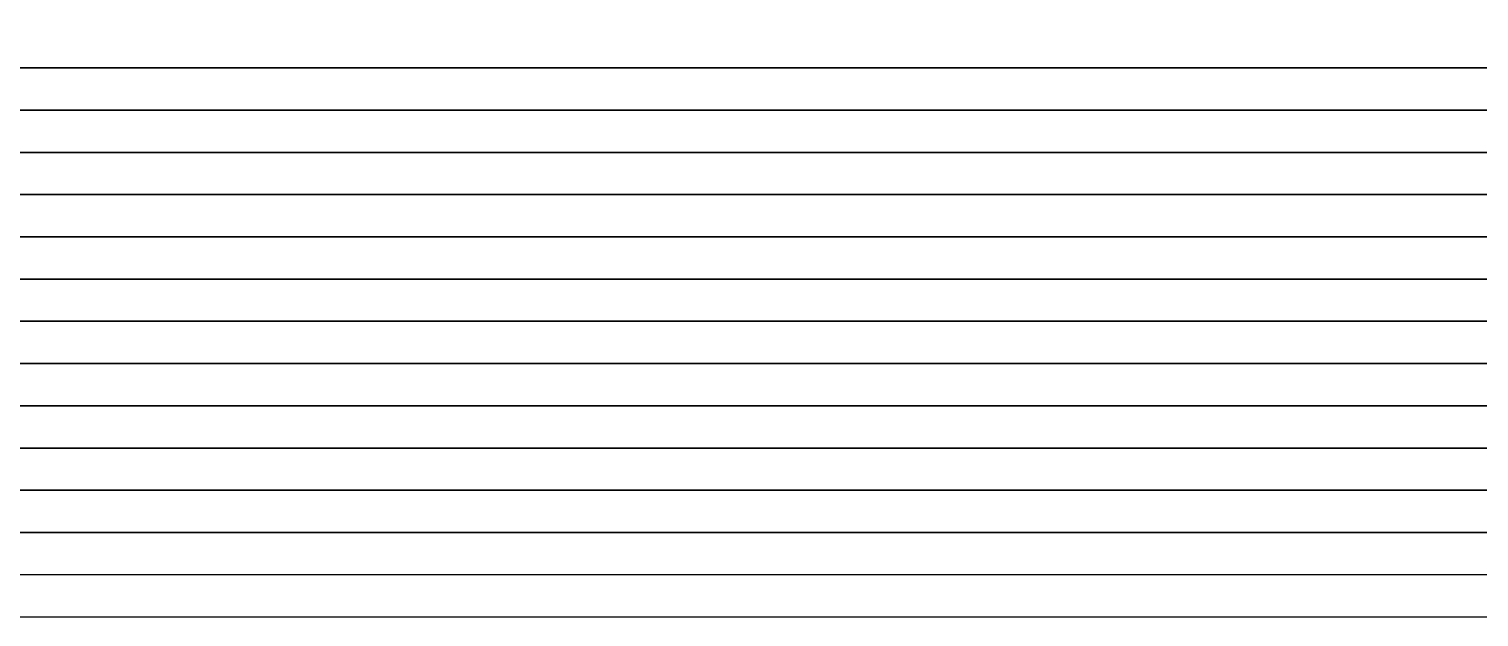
# Model space of a CAD drawing. Extents: x 0 to 841, y 0 to 594.
# Drawn here: x 697.63 to 704.35, y 97.95 to 100.67 of the extents above; entities that cross this region are included whole.
import ezdxf

# ---------------------------------------------------------------- set-up
doc = ezdxf.new("R2010")
doc.units = 0
doc.layers.add('01-LIN-025-A', color=7, linetype='Continuous')

msp = doc.modelspace()

# ---------------------------------------------------------------- linework, layer by layer
at = {"layer": '01-LIN-025-A'}
for points in [[(718.8394, 100.4913), (678.3504, 100.4913), (678.3504, 100.6874)], [(718.8394, 100.4913), (678.3504, 100.4913), (678.3504, 100.6874)], [(670.2236, 100.4913), (718.8394, 100.4913)], [(718.8394, 100.2953), (670.2236, 100.2953), (670.2236, 100.4913)], [(670.2236, 100.4913), (718.8394, 100.4913)], [(718.8394, 100.2953), (670.2236, 100.2953), (670.2236, 100.4913)], [(670.4323, 100.4913), (718.8394, 100.4913)], [(718.8394, 100.2953), (670.4323, 100.2953), (670.4323, 100.4913)], [(670.4323, 100.4913), (718.8394, 100.4913)], [(718.8394, 100.2953), (670.4323, 100.2953), (670.4323, 100.4913)], [(669.8071, 100.2953), (718.8394, 100.2953)], [(718.8394, 100.0992), (669.8071, 100.0992), (669.8071, 100.2953)], [(669.8071, 100.2953), (718.8394, 100.2953)], [(718.8394, 100.0992), (669.8071, 100.0992), (669.8071, 100.2953)], [(669.5984, 100.0992), (718.8394, 100.0992)], [(718.8394, 99.9039), (669.5984, 99.9039), (669.5984, 100.0992)], [(669.5984, 100.0992), (718.8394, 100.0992)], [(718.8394, 99.9039), (669.5984, 99.9039), (669.5984, 100.0992)], [(669.1819, 99.9039), (718.8394, 99.9039)], [(718.8394, 99.7079), (669.1819, 99.7079), (669.1819, 99.9039)], [(669.1819, 99.9039), (718.8394, 99.9039)], [(718.8394, 99.7079), (669.1819, 99.7079), (669.1819, 99.9039)], [(668.7646, 99.7079), (718.8394, 99.7079)], [(718.8394, 99.5118), (668.7646, 99.5118), (668.7646, 99.7079)], [(668.7646, 99.7079), (718.8394, 99.7079)], [(718.8394, 99.5118), (668.7646, 99.5118), (668.7646, 99.7079)], [(659.3874, 99.5118), (718.8394, 99.5118)], [(718.8394, 99.3165), (659.3874, 99.3165), (659.3874, 99.5118)], [(659.3874, 99.5118), (718.8394, 99.5118)], [(718.8394, 99.3165), (659.3874, 99.3165), (659.3874, 99.5118)], [(667.9315, 99.5118), (718.8394, 99.5118)], [(718.8394, 99.3165), (667.9315, 99.3165), (667.9315, 99.5118)], [(667.9315, 99.5118), (718.8394, 99.5118)], [(718.8394, 99.3165), (667.9315, 99.3165), (667.9315, 99.5118)], [(659.3874, 99.3165), (718.8394, 99.3165)], [(718.8394, 99.1205), (659.3874, 99.1205), (659.3874, 99.3165)], [(659.3874, 99.3165), (718.8394, 99.3165)], [(718.8394, 99.1205), (659.3874, 99.1205), (659.3874, 99.3165)], [(659.3874, 99.1205), (718.8394, 99.1205)], [(718.8394, 98.9244), (659.3874, 98.9244), (659.3874, 99.1205)], [(659.3874, 99.1205), (718.8394, 99.1205)], [(718.8394, 98.9244), (659.3874, 98.9244), (659.3874, 99.1205)], [(659.3874, 98.9244), (718.8394, 98.9244)], [(718.8394, 98.7283), (659.3874, 98.7283), (659.3874, 98.9244)], [(659.3874, 98.9244), (718.8394, 98.9244)], [(718.8394, 98.7283), (659.3874, 98.7283), (659.3874, 98.9244)], [(659.3874, 98.7283), (718.8394, 98.7283)], [(718.8394, 98.5331), (659.3874, 98.5331), (659.3874, 98.7283)], [(659.3874, 98.7283), (718.8394, 98.7283)], [(718.8394, 98.5331), (659.3874, 98.5331), (659.3874, 98.7283)], [(659.3874, 98.5331), (718.8394, 98.5331)], [(718.8394, 98.337), (659.3874, 98.337), (659.3874, 98.5331)], [(659.3874, 98.5331), (718.8394, 98.5331)], [(718.8394, 98.337), (659.3874, 98.337), (659.3874, 98.5331)], [(659.3874, 98.337), (718.8394, 98.337)], [(718.8394, 98.1409), (659.3874, 98.1409), (659.3874, 98.337)], [(659.3874, 98.337), (718.8394, 98.337)], [(718.8394, 98.1409), (659.3874, 98.1409), (659.3874, 98.337)], [(659.3874, 98.337), (718.8394, 98.337)], [(718.8394, 98.1409), (659.3874, 98.1409), (659.3874, 98.337)], [(659.3874, 98.337), (718.8394, 98.337)], [(718.8394, 98.1409), (659.3874, 98.1409), (659.3874, 98.337)], [(718.8394, 98.1409), (659.3874, 98.1409), (659.3874, 97.9457), (718.8394, 97.9457)], [(718.8394, 98.1409), (659.3874, 98.1409), (659.3874, 97.9457), (718.8394, 97.9457)]]:
    msp.add_lwpolyline(points, dxfattribs=at)

doc.saveas('drawing.dxf')
